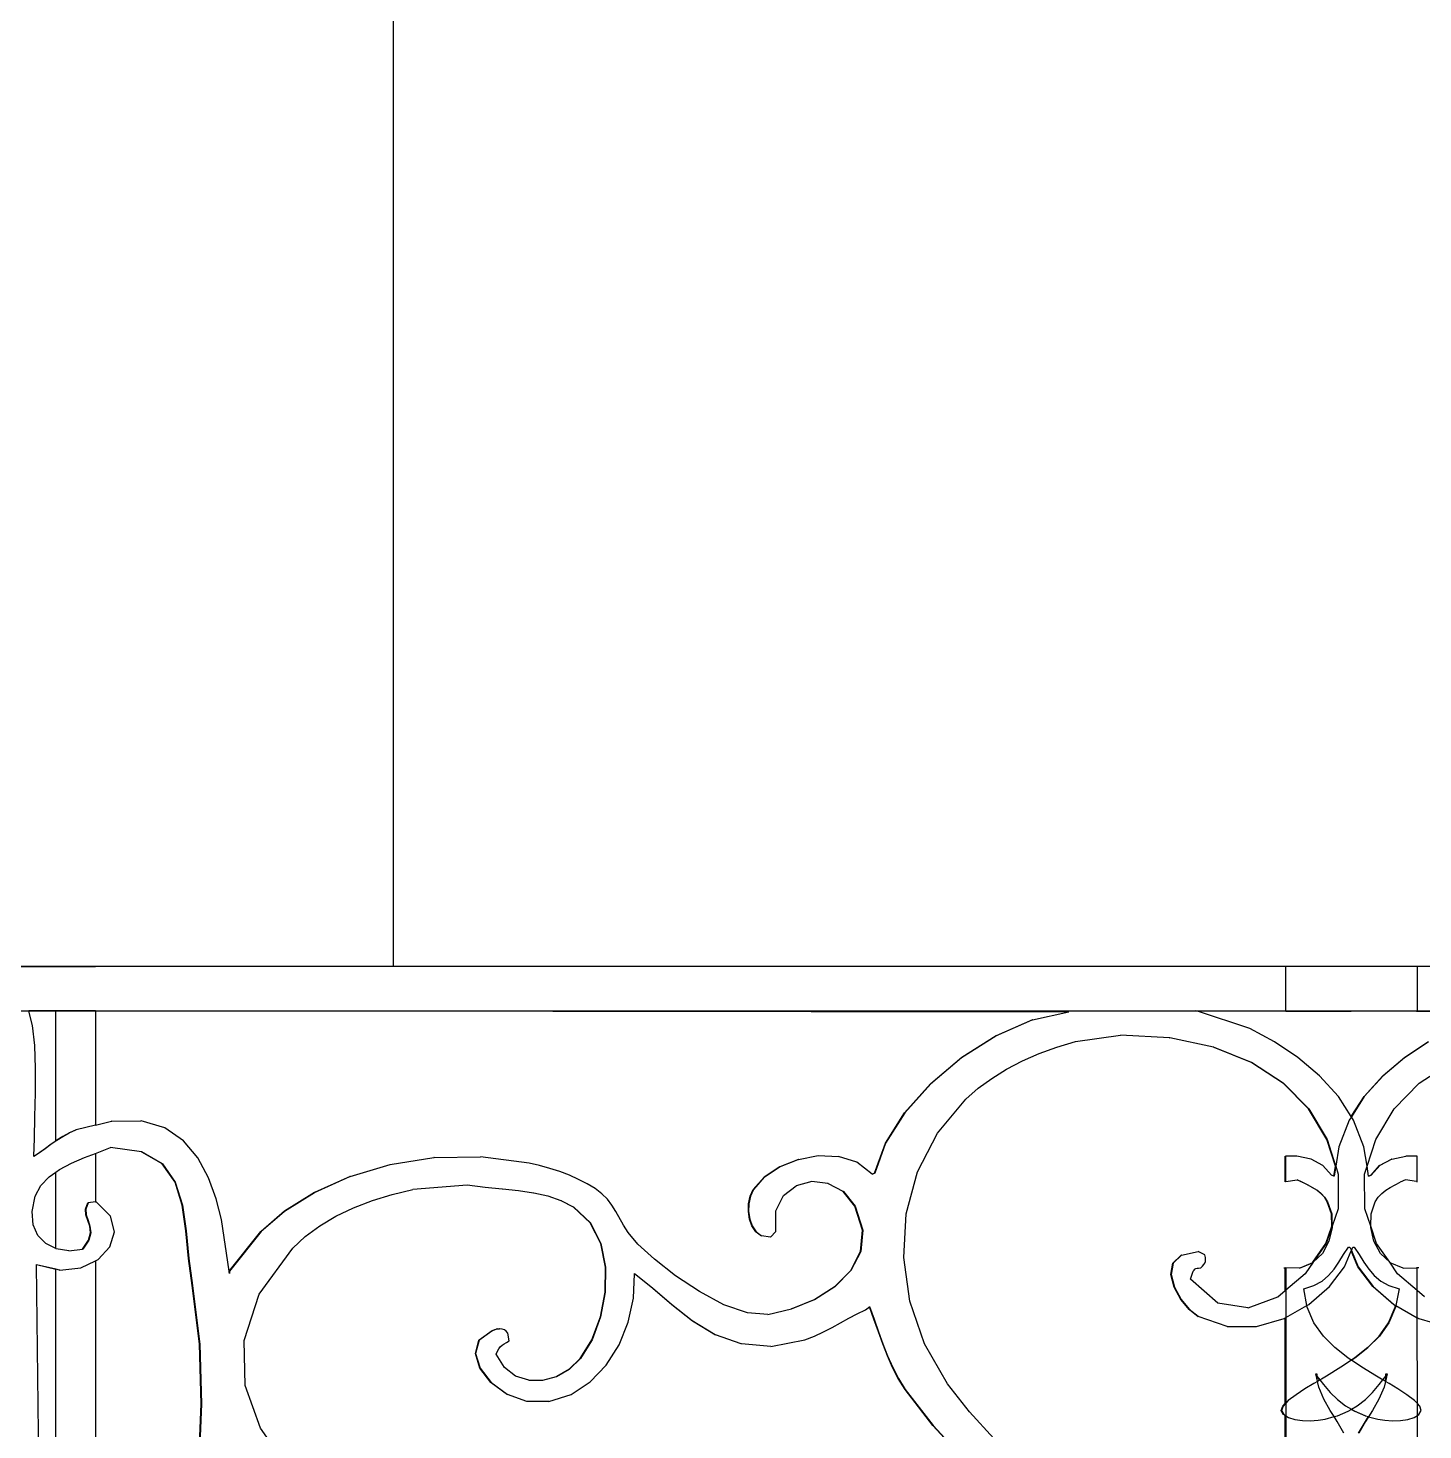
# Model space of a CAD drawing. Header units: inches. Extents: x -2812 to 9774, y -15726 to -746.
# Drawn here: x 3370.87 to 3397.07, y -9209.96 to -9183.62 of the extents above; entities that cross this region are included whole.
import ezdxf

# ---------------------------------------------------------------- set-up
doc = ezdxf.new("R2010")
doc.units = ezdxf.units.IN
doc.header["$LTSCALE"] = 17
doc.header["$MEASUREMENT"] = 0
doc.layers.add('OUTLINE', color=1, linetype='Continuous', lineweight=25)

# ---------------------------------------------------------------- blocks, each defined once
blk = doc.blocks.new('fddd')
for p, q in [((-535.519, -3264.215), (-525.106, -3264.215)), ((-525.106, -3264.215), (-524.359, -3264.215)), ((-501.996, -3264.215), (-524.359, -3264.215)), ((-501.996, -3265.049), (-501.996, -3264.215)), ((-499.529, -3264.215), (-501.996, -3264.215)), ((-499.529, -3264.215), (-499.529, -3265.049)), ((-495.762, -3264.215), (-499.529, -3264.215)), ((-525.61, -3265.055), (-525.889, -3265.055)), ((-525.61, -3265.055), (-525.613, -3265.045)), ((-525.106, -3265.045), (-525.613, -3265.045)), ((-525.54, -3265.323), (-525.61, -3265.055)), ((-525.106, -3265.055), (-525.61, -3265.055)), ((-524.359, -3265.046), (-525.106, -3265.045)), ((-525.106, -3265.055), (-525.106, -3265.045)), ((-524.359, -3265.055), (-525.106, -3265.055)), ((-525.106, -3267.491), (-525.106, -3265.055)), ((-524.359, -3265.046), (-524.359, -3265.055)), ((-524.359, -3265.046), (-515.766, -3265.055)), ((-524.359, -3265.055), (-524.359, -3267.194)), ((-515.766, -3265.055), (-524.359, -3265.055)), ((-515.766, -3265.055), (-515.761, -3265.055)), ((-503.66, -3265.055), (-515.761, -3265.055)), ((-515.761, -3265.055), (-506.078, -3265.065)), ((-506.758, -3265.217), (-506.078, -3265.065)), ((-506.078, -3265.065), (-506.073, -3265.065)), ((-503.66, -3265.055), (-503.692, -3265.045)), ((-503.692, -3265.045), (-502.011, -3265.049)), ((-502.676, -3265.376), (-503.66, -3265.055)), ((-502.011, -3265.055), (-503.66, -3265.055)), ((-502.011, -3265.049), (-502.011, -3265.055)), ((-501.996, -3265.049), (-502.011, -3265.049)), ((-501.996, -3265.055), (-502.011, -3265.055)), ((-501.996, -3265.055), (-501.996, -3265.049)), ((-501.996, -3265.049), (-500.77, -3265.052)), ((-501.996, -3265.055), (-500.77, -3265.052)), ((-499.543, -3265.055), (-501.996, -3265.055)), ((-500.77, -3265.052), (-499.529, -3265.049)), ((-499.543, -3265.055), (-500.77, -3265.052)), ((-499.543, -3265.055), (-499.529, -3265.055)), ((-499.529, -3265.049), (-497.848, -3265.045)), ((-499.529, -3265.049), (-499.529, -3265.055)), ((-499.529, -3265.055), (-497.88, -3265.055)), ((-525.499, -3265.696), (-525.54, -3265.323)), ((-507.445, -3265.513), (-506.763, -3265.217)), ((-506.758, -3265.217), (-507.44, -3265.513)), ((-506.758, -3265.217), (-506.763, -3265.217)), ((-502.215, -3265.627), (-502.676, -3265.376)), ((-508.093, -3265.924), (-507.445, -3265.513)), ((-507.44, -3265.513), (-508.088, -3265.924)), ((-507.44, -3265.513), (-507.445, -3265.513)), ((-506.298, -3265.727), (-505.949, -3265.625)), ((-505.949, -3265.625), (-505.106, -3265.501)), ((-504.182, -3265.555), (-505.106, -3265.501)), ((-504.182, -3265.555), (-504.177, -3265.555)), ((-503.358, -3265.729), (-504.177, -3265.555)), ((-501.772, -3265.922), (-502.215, -3265.627)), ((-499.768, -3265.922), (-499.325, -3265.627)), ((-499.321, -3265.627), (-499.764, -3265.922)), ((-525.483, -3266.128), (-525.499, -3265.696)), ((-508.675, -3266.417), (-508.093, -3265.924)), ((-508.088, -3265.924), (-508.67, -3266.417)), ((-508.088, -3265.924), (-508.093, -3265.924)), ((-506.947, -3265.986), (-506.631, -3265.847)), ((-506.631, -3265.847), (-506.298, -3265.727)), ((-502.645, -3266.014), (-503.358, -3265.729)), ((-503.353, -3265.729), (-503.358, -3265.729)), ((-503.353, -3265.729), (-502.64, -3266.014)), ((-501.364, -3266.265), (-501.772, -3265.922)), ((-500.176, -3266.265), (-499.768, -3265.922)), ((-499.764, -3265.922), (-500.171, -3266.265)), ((-499.768, -3265.922), (-499.764, -3265.922)), ((-525.484, -3266.587), (-525.483, -3266.128)), ((-507.521, -3266.315), (-507.244, -3266.143)), ((-507.244, -3266.143), (-506.947, -3265.986)), ((-502.048, -3266.404), (-502.645, -3266.014)), ((-502.64, -3266.014), (-502.645, -3266.014)), ((-502.64, -3266.014), (-502.043, -3266.404)), ((-499.492, -3266.404), (-498.895, -3266.014)), ((-509.162, -3266.964), (-508.675, -3266.417)), ((-508.67, -3266.417), (-509.157, -3266.964)), ((-508.67, -3266.417), (-508.675, -3266.417)), ((-507.776, -3266.502), (-507.521, -3266.315)), ((-501.574, -3266.889), (-502.048, -3266.404)), ((-502.043, -3266.404), (-502.048, -3266.404)), ((-502.043, -3266.404), (-501.569, -3266.889)), ((-501.01, -3266.657), (-501.364, -3266.265)), ((-500.53, -3266.657), (-500.176, -3266.265)), ((-500.171, -3266.265), (-500.525, -3266.657)), ((-500.176, -3266.265), (-500.171, -3266.265)), ((-499.966, -3266.889), (-499.492, -3266.404)), ((-525.495, -3267.038), (-525.484, -3266.587)), ((-508.545, -3267.346), (-508.007, -3266.704)), ((-508.007, -3266.704), (-507.776, -3266.502)), ((-500.77, -3267.033), (-501.01, -3266.657)), ((-500.77, -3267.033), (-500.53, -3266.657)), ((-500.525, -3266.657), (-500.768, -3267.037)), ((-500.53, -3266.657), (-500.525, -3266.657)), ((-509.521, -3267.533), (-509.162, -3266.964)), ((-509.157, -3266.964), (-509.516, -3267.533)), ((-509.157, -3266.964), (-509.162, -3266.964)), ((-501.229, -3267.461), (-501.574, -3266.889)), ((-501.569, -3266.889), (-501.574, -3266.889)), ((-501.569, -3266.889), (-501.224, -3267.461)), ((-500.311, -3267.461), (-499.966, -3266.889)), ((-525.507, -3267.447), (-525.495, -3267.038)), ((-524.359, -3267.194), (-524.72, -3267.284)), ((-524.359, -3267.194), (-524.056, -3267.118)), ((-524.051, -3267.118), (-524.056, -3267.118)), ((-524.051, -3267.118), (-523.505, -3267.11)), ((-523.5, -3267.11), (-523.505, -3267.11)), ((-523.056, -3267.242), (-523.5, -3267.11)), ((-522.706, -3267.486), (-523.056, -3267.242)), ((-500.808, -3267.101), (-501.003, -3267.6)), ((-500.768, -3267.037), (-500.808, -3267.101)), ((-500.768, -3267.037), (-500.77, -3267.033)), ((-500.727, -3267.101), (-500.768, -3267.037)), ((-500.532, -3267.6), (-500.727, -3267.101)), ((-525.514, -3267.779), (-525.507, -3267.447)), ((-525.197, -3267.554), (-525.106, -3267.491)), ((-525.106, -3267.494), (-525.192, -3267.554)), ((-525.106, -3267.491), (-525.087, -3267.478)), ((-525.083, -3267.478), (-525.106, -3267.494)), ((-525.106, -3267.494), (-525.106, -3267.491)), ((-525.087, -3267.478), (-524.973, -3267.405)), ((-525.083, -3267.478), (-525.087, -3267.478)), ((-524.969, -3267.405), (-525.083, -3267.478)), ((-524.973, -3267.405), (-524.853, -3267.34)), ((-524.969, -3267.405), (-524.973, -3267.405)), ((-524.849, -3267.34), (-524.969, -3267.405)), ((-524.853, -3267.34), (-524.725, -3267.284)), ((-524.849, -3267.34), (-524.853, -3267.34)), ((-524.72, -3267.284), (-524.849, -3267.34)), ((-524.72, -3267.284), (-524.725, -3267.284)), ((-522.437, -3267.81), (-522.706, -3267.486)), ((-508.919, -3268.073), (-508.545, -3267.346)), ((-501.066, -3267.967), (-501.229, -3267.461)), ((-501.224, -3267.461), (-501.229, -3267.461)), ((-501.224, -3267.461), (-501.065, -3267.957)), ((-500.474, -3267.967), (-500.311, -3267.461)), ((-525.514, -3267.779), (-525.411, -3267.709)), ((-525.406, -3267.709), (-525.514, -3267.782)), ((-525.411, -3267.709), (-525.304, -3267.632)), ((-525.406, -3267.709), (-525.411, -3267.709)), ((-525.299, -3267.632), (-525.406, -3267.709)), ((-525.304, -3267.632), (-525.197, -3267.554)), ((-525.299, -3267.632), (-525.304, -3267.632)), ((-525.192, -3267.554), (-525.299, -3267.632)), ((-525.192, -3267.554), (-525.197, -3267.554)), ((-524.564, -3267.803), (-524.359, -3267.724)), ((-524.359, -3267.724), (-524.076, -3267.616)), ((-524.359, -3267.724), (-524.359, -3268.634)), ((-523.497, -3267.694), (-524.076, -3267.616)), ((-523.106, -3267.92), (-523.497, -3267.694)), ((-523.497, -3267.694), (-523.493, -3267.694)), ((-523.493, -3267.694), (-523.102, -3267.92)), ((-511.156, -3267.837), (-510.783, -3267.767)), ((-510.783, -3267.767), (-510.401, -3267.78)), ((-509.723, -3268.093), (-509.521, -3267.533)), ((-509.516, -3267.533), (-509.718, -3268.093)), ((-509.516, -3267.533), (-509.521, -3267.533)), ((-502.011, -3267.774), (-501.996, -3267.774)), ((-502.011, -3268.257), (-502.011, -3267.774)), ((-501.794, -3267.777), (-501.996, -3267.774)), ((-501.996, -3268.255), (-501.996, -3267.774)), ((-501.003, -3267.6), (-501.061, -3267.967)), ((-500.474, -3267.967), (-500.532, -3267.6)), ((-499.543, -3267.774), (-499.742, -3267.777)), ((-499.529, -3267.774), (-499.543, -3267.774)), ((-499.529, -3268.257), (-499.529, -3267.774)), ((-525.514, -3267.782), (-525.514, -3267.779)), ((-525.106, -3268.077), (-525.032, -3268.025)), ((-525.032, -3268.025), (-524.807, -3267.907)), ((-524.807, -3267.907), (-524.564, -3267.803)), ((-523.102, -3267.92), (-523.106, -3267.92)), ((-522.865, -3268.264), (-523.106, -3267.92)), ((-523.102, -3267.92), (-522.86, -3268.264)), ((-522.237, -3268.184), (-522.437, -3267.81)), ((-519.575, -3268.157), (-518.826, -3267.933)), ((-518.822, -3267.933), (-518.826, -3267.933)), ((-518.822, -3267.933), (-518.004, -3267.803)), ((-517.999, -3267.803), (-518.004, -3267.803)), ((-517.999, -3267.803), (-517.129, -3267.788)), ((-517.124, -3267.788), (-517.129, -3267.788)), ((-516.215, -3267.907), (-517.124, -3267.788)), ((-516.017, -3267.952), (-516.215, -3267.907)), ((-515.824, -3268.006), (-516.017, -3267.952)), ((-515.636, -3268.067), (-515.824, -3268.006)), ((-511.801, -3268.17), (-511.51, -3267.976)), ((-511.505, -3267.976), (-511.796, -3268.17)), ((-511.51, -3267.976), (-511.16, -3267.837)), ((-511.505, -3267.976), (-511.51, -3267.976)), ((-511.156, -3267.837), (-511.505, -3267.976)), ((-511.156, -3267.837), (-511.16, -3267.837)), ((-510.055, -3267.891), (-510.401, -3267.78)), ((-509.769, -3268.113), (-510.055, -3267.891)), ((-501.526, -3267.832), (-501.794, -3267.777)), ((-501.301, -3267.949), (-501.526, -3267.832)), ((-501.141, -3268.135), (-501.301, -3267.949)), ((-501.096, -3268.154), (-501.066, -3267.967)), ((-501.061, -3267.967), (-501.091, -3268.155)), ((-501.066, -3267.967), (-501.065, -3267.957)), ((-501.065, -3267.957), (-501.061, -3267.967)), ((-501.061, -3267.967), (-501.014, -3268.114)), ((-500.521, -3268.114), (-500.474, -3267.967)), ((-500.444, -3268.154), (-500.474, -3267.967)), ((-500.399, -3268.135), (-500.239, -3267.949)), ((-500.234, -3267.949), (-500.394, -3268.135)), ((-500.239, -3267.949), (-500.014, -3267.832)), ((-500.234, -3267.949), (-500.239, -3267.949)), ((-500.009, -3267.832), (-500.234, -3267.949)), ((-500.009, -3267.832), (-500.014, -3267.832)), ((-500.009, -3267.832), (-499.746, -3267.777)), ((-499.742, -3267.777), (-499.746, -3267.777)), ((-525.385, -3268.33), (-525.229, -3268.164)), ((-525.229, -3268.164), (-525.106, -3268.077)), ((-525.106, -3269.511), (-525.106, -3268.077)), ((-522.86, -3268.264), (-522.865, -3268.264)), ((-522.73, -3268.694), (-522.865, -3268.264)), ((-522.86, -3268.264), (-522.725, -3268.694)), ((-522.093, -3268.579), (-522.237, -3268.184)), ((-520.247, -3268.456), (-519.58, -3268.157)), ((-519.575, -3268.157), (-520.243, -3268.456)), ((-519.575, -3268.157), (-519.58, -3268.157)), ((-515.456, -3268.136), (-515.636, -3268.067)), ((-515.284, -3268.212), (-515.456, -3268.136)), ((-515.124, -3268.294), (-515.284, -3268.212)), ((-514.975, -3268.384), (-515.124, -3268.294)), ((-512.004, -3268.404), (-511.801, -3268.17)), ((-511.796, -3268.17), (-511.999, -3268.404)), ((-511.796, -3268.17), (-511.801, -3268.17)), ((-510.905, -3268.254), (-511.199, -3268.332)), ((-510.601, -3268.289), (-510.905, -3268.254)), ((-510.315, -3268.441), (-510.601, -3268.289)), ((-510.596, -3268.289), (-510.601, -3268.289)), ((-510.596, -3268.289), (-510.31, -3268.441)), ((-509.769, -3268.113), (-509.723, -3268.093)), ((-509.768, -3268.114), (-509.769, -3268.113)), ((-509.718, -3268.093), (-509.768, -3268.114)), ((-509.718, -3268.093), (-509.723, -3268.093)), ((-509.129, -3268.859), (-508.919, -3268.073)), ((-501.996, -3268.255), (-502.011, -3268.257)), ((-501.996, -3268.255), (-501.789, -3268.218)), ((-501.69, -3268.265), (-501.789, -3268.218)), ((-501.789, -3268.218), (-501.786, -3268.218)), ((-501.786, -3268.218), (-501.685, -3268.265)), ((-501.593, -3268.312), (-501.69, -3268.265)), ((-501.69, -3268.265), (-501.685, -3268.265)), ((-501.685, -3268.265), (-501.588, -3268.312)), ((-501.096, -3268.154), (-501.141, -3268.135)), ((-501.091, -3268.155), (-501.096, -3268.154)), ((-501.014, -3268.114), (-501.017, -3268.765)), ((-500.518, -3268.765), (-500.521, -3268.114)), ((-500.444, -3268.154), (-500.399, -3268.135)), ((-500.394, -3268.135), (-500.444, -3268.155)), ((-500.444, -3268.155), (-500.444, -3268.154)), ((-500.394, -3268.135), (-500.399, -3268.135)), ((-499.947, -3268.312), (-499.85, -3268.265)), ((-499.749, -3268.218), (-499.85, -3268.265)), ((-499.543, -3268.255), (-499.749, -3268.218)), ((-499.543, -3268.255), (-499.529, -3268.257)), ((-525.55, -3268.817), (-525.489, -3268.529)), ((-525.489, -3268.529), (-525.385, -3268.33)), ((-520.811, -3268.807), (-520.247, -3268.456)), ((-520.243, -3268.456), (-520.806, -3268.807)), ((-520.243, -3268.456), (-520.247, -3268.456)), ((-519.158, -3268.608), (-518.785, -3268.494)), ((-518.785, -3268.494), (-518.397, -3268.404)), ((-517.38, -3268.321), (-518.397, -3268.404)), ((-517.041, -3268.364), (-517.38, -3268.321)), ((-517.041, -3268.364), (-517.037, -3268.364)), ((-516.718, -3268.398), (-517.037, -3268.364)), ((-516.714, -3268.398), (-516.718, -3268.398)), ((-516.415, -3268.43), (-516.714, -3268.398)), ((-516.41, -3268.43), (-516.415, -3268.43)), ((-516.13, -3268.471), (-516.41, -3268.43)), ((-516.125, -3268.471), (-516.13, -3268.471)), ((-515.862, -3268.53), (-516.125, -3268.471)), ((-515.857, -3268.53), (-515.862, -3268.53)), ((-515.611, -3268.615), (-515.857, -3268.53)), ((-514.846, -3268.481), (-514.975, -3268.384)), ((-514.743, -3268.586), (-514.846, -3268.481)), ((-512.091, -3268.669), (-512.06, -3268.529)), ((-512.055, -3268.529), (-512.086, -3268.669)), ((-512.06, -3268.529), (-512.004, -3268.404)), ((-512.055, -3268.529), (-512.06, -3268.529)), ((-511.999, -3268.404), (-512.055, -3268.529)), ((-511.999, -3268.404), (-512.004, -3268.404)), ((-511.576, -3268.806), (-511.436, -3268.518)), ((-511.436, -3268.518), (-511.199, -3268.332)), ((-510.095, -3268.715), (-510.315, -3268.441)), ((-510.31, -3268.441), (-510.315, -3268.441)), ((-510.31, -3268.441), (-510.09, -3268.715)), ((-501.593, -3268.312), (-501.588, -3268.312)), ((-501.502, -3268.362), (-501.593, -3268.312)), ((-501.588, -3268.312), (-501.497, -3268.362)), ((-501.418, -3268.416), (-501.502, -3268.362)), ((-501.502, -3268.362), (-501.497, -3268.362)), ((-501.497, -3268.362), (-501.413, -3268.416)), ((-501.418, -3268.416), (-501.413, -3268.416)), ((-501.342, -3268.477), (-501.418, -3268.416)), ((-501.413, -3268.416), (-501.337, -3268.477)), ((-501.342, -3268.477), (-501.337, -3268.477)), ((-501.275, -3268.549), (-501.342, -3268.477)), ((-501.337, -3268.477), (-501.271, -3268.549)), ((-501.275, -3268.549), (-501.271, -3268.549)), ((-501.22, -3268.632), (-501.275, -3268.549)), ((-501.271, -3268.549), (-501.215, -3268.632)), ((-500.32, -3268.632), (-500.264, -3268.549)), ((-500.264, -3268.549), (-500.198, -3268.477)), ((-500.198, -3268.477), (-500.122, -3268.416)), ((-500.122, -3268.416), (-500.038, -3268.362)), ((-500.038, -3268.362), (-499.947, -3268.312)), ((-525.531, -3269.065), (-525.55, -3268.817)), ((-524.548, -3268.77), (-524.502, -3268.653)), ((-524.543, -3268.77), (-524.548, -3268.77)), ((-524.54, -3268.878), (-524.548, -3268.77)), ((-524.497, -3268.653), (-524.543, -3268.77)), ((-524.543, -3268.77), (-524.535, -3268.878)), ((-524.497, -3268.653), (-524.502, -3268.653)), ((-524.359, -3268.634), (-524.497, -3268.653)), ((-524.359, -3268.634), (-524.353, -3268.632)), ((-524.348, -3268.632), (-524.353, -3268.632)), ((-524.077, -3268.905), (-524.348, -3268.632)), ((-522.66, -3269.182), (-522.73, -3268.694)), ((-522.725, -3268.694), (-522.73, -3268.694)), ((-522.725, -3268.694), (-522.655, -3269.182)), ((-521.993, -3268.964), (-522.093, -3268.579)), ((-521.253, -3269.192), (-520.811, -3268.807)), ((-520.806, -3268.807), (-521.249, -3269.192)), ((-520.806, -3268.807), (-520.811, -3268.807)), ((-519.843, -3268.904), (-519.512, -3268.745)), ((-519.512, -3268.745), (-519.158, -3268.608)), ((-515.377, -3268.736), (-515.611, -3268.615)), ((-515.607, -3268.615), (-515.611, -3268.615)), ((-515.607, -3268.615), (-515.372, -3268.736)), ((-515.064, -3269.029), (-515.377, -3268.736)), ((-515.372, -3268.736), (-515.377, -3268.736)), ((-515.372, -3268.736), (-515.059, -3269.029)), ((-514.658, -3268.698), (-514.743, -3268.586)), ((-514.584, -3268.816), (-514.658, -3268.698)), ((-514.44, -3269.074), (-514.584, -3268.816)), ((-512.095, -3268.815), (-512.091, -3268.669)), ((-512.074, -3268.957), (-512.095, -3268.815)), ((-512.091, -3268.815), (-512.095, -3268.815)), ((-512.086, -3268.669), (-512.091, -3268.669)), ((-512.086, -3268.669), (-512.091, -3268.815)), ((-512.091, -3268.815), (-512.07, -3268.957)), ((-511.578, -3269.192), (-511.576, -3268.806)), ((-509.952, -3269.164), (-510.095, -3268.715)), ((-510.09, -3268.715), (-510.095, -3268.715)), ((-510.09, -3268.715), (-509.947, -3269.164)), ((-501.143, -3268.862), (-501.22, -3268.632)), ((-501.22, -3268.632), (-501.215, -3268.632)), ((-501.215, -3268.632), (-501.138, -3268.862)), ((-501.017, -3268.765), (-501.131, -3269.094)), ((-500.404, -3269.094), (-500.518, -3268.765)), ((-500.397, -3268.862), (-500.32, -3268.632)), ((-525.442, -3269.267), (-525.531, -3269.065)), ((-524.535, -3268.878), (-524.54, -3268.878)), ((-524.504, -3268.983), (-524.54, -3268.878)), ((-524.535, -3268.878), (-524.499, -3268.983)), ((-524.499, -3268.983), (-524.504, -3268.983)), ((-524.466, -3269.094), (-524.504, -3268.983)), ((-524.499, -3268.983), (-524.462, -3269.094)), ((-524.001, -3269.199), (-524.077, -3268.905)), ((-521.849, -3269.939), (-521.993, -3268.964)), ((-520.418, -3269.285), (-520.146, -3269.085)), ((-520.146, -3269.085), (-519.843, -3268.904)), ((-514.869, -3269.414), (-515.064, -3269.029)), ((-515.059, -3269.029), (-515.064, -3269.029)), ((-515.059, -3269.029), (-514.864, -3269.414)), ((-514.355, -3269.213), (-514.44, -3269.074)), ((-512.027, -3269.088), (-512.074, -3268.957)), ((-512.07, -3268.957), (-512.074, -3268.957)), ((-512.07, -3268.957), (-512.023, -3269.088)), ((-511.954, -3269.197), (-512.027, -3269.088)), ((-512.023, -3269.088), (-512.027, -3269.088)), ((-512.023, -3269.088), (-511.95, -3269.197)), ((-509.177, -3269.678), (-509.129, -3268.859)), ((-501.143, -3268.862), (-501.138, -3268.862)), ((-501.136, -3269.094), (-501.143, -3268.862)), ((-501.138, -3268.862), (-501.132, -3269.081)), ((-501.136, -3269.094), (-501.132, -3269.081)), ((-501.132, -3269.081), (-501.131, -3269.094)), ((-500.404, -3269.094), (-500.397, -3268.862)), ((-525.294, -3269.419), (-525.442, -3269.267)), ((-524.489, -3269.357), (-524.453, -3269.216)), ((-524.448, -3269.216), (-524.484, -3269.357)), ((-524.462, -3269.094), (-524.466, -3269.094)), ((-524.453, -3269.216), (-524.466, -3269.094)), ((-524.462, -3269.094), (-524.448, -3269.216)), ((-524.448, -3269.216), (-524.453, -3269.216)), ((-524.089, -3269.482), (-524.001, -3269.199)), ((-522.655, -3269.182), (-522.66, -3269.182)), ((-522.612, -3269.697), (-522.66, -3269.182)), ((-522.655, -3269.182), (-522.607, -3269.697)), ((-521.849, -3269.939), (-521.253, -3269.192)), ((-521.249, -3269.192), (-521.844, -3269.939)), ((-521.249, -3269.192), (-521.253, -3269.192)), ((-520.654, -3269.503), (-520.418, -3269.285)), ((-514.169, -3269.431), (-514.355, -3269.213)), ((-511.855, -3269.275), (-511.954, -3269.197)), ((-511.95, -3269.197), (-511.954, -3269.197)), ((-511.95, -3269.197), (-511.851, -3269.275)), ((-511.851, -3269.275), (-511.855, -3269.275)), ((-511.682, -3269.296), (-511.851, -3269.275)), ((-511.677, -3269.296), (-511.682, -3269.296)), ((-511.677, -3269.296), (-511.578, -3269.192)), ((-509.989, -3269.569), (-509.952, -3269.164)), ((-509.947, -3269.164), (-509.984, -3269.569)), ((-509.947, -3269.164), (-509.952, -3269.164)), ((-501.247, -3269.414), (-501.136, -3269.094)), ((-501.136, -3269.107), (-501.243, -3269.414)), ((-501.131, -3269.117), (-501.19, -3269.372)), ((-501.136, -3269.107), (-501.136, -3269.094)), ((-501.131, -3269.094), (-501.136, -3269.107)), ((-501.131, -3269.094), (-501.131, -3269.117)), ((-500.404, -3269.117), (-500.404, -3269.094)), ((-500.293, -3269.414), (-500.404, -3269.094)), ((-500.345, -3269.372), (-500.404, -3269.117)), ((-525.106, -3269.511), (-525.294, -3269.419)), ((-525.097, -3269.516), (-525.106, -3269.511)), ((-524.861, -3269.553), (-525.097, -3269.516)), ((-524.861, -3269.553), (-524.601, -3269.524)), ((-524.601, -3269.524), (-524.489, -3269.357)), ((-524.596, -3269.524), (-524.601, -3269.524)), ((-524.484, -3269.357), (-524.596, -3269.524)), ((-524.484, -3269.357), (-524.489, -3269.357)), ((-524.31, -3269.718), (-524.089, -3269.482)), ((-521.284, -3270.369), (-520.654, -3269.503)), ((-514.781, -3269.859), (-514.869, -3269.414)), ((-514.864, -3269.414), (-514.869, -3269.414)), ((-514.864, -3269.414), (-514.776, -3269.859)), ((-513.859, -3269.714), (-514.169, -3269.431)), ((-510.173, -3269.925), (-509.989, -3269.569)), ((-509.984, -3269.569), (-510.168, -3269.925)), ((-509.984, -3269.569), (-509.989, -3269.569)), ((-503.958, -3269.634), (-503.647, -3269.566)), ((-503.647, -3269.566), (-503.646, -3269.566)), ((-503.643, -3269.566), (-503.646, -3269.566)), ((-503.519, -3269.628), (-503.643, -3269.566)), ((-501.492, -3269.77), (-501.247, -3269.414)), ((-501.313, -3269.602), (-501.487, -3269.77)), ((-501.243, -3269.414), (-501.477, -3269.756)), ((-501.19, -3269.372), (-501.313, -3269.602)), ((-501.243, -3269.414), (-501.247, -3269.414)), ((-500.914, -3269.626), (-500.819, -3269.483)), ((-500.895, -3269.853), (-500.77, -3269.552)), ((-500.819, -3269.483), (-500.794, -3269.483)), ((-500.794, -3269.483), (-500.768, -3269.546)), ((-500.77, -3269.552), (-500.768, -3269.546)), ((-500.645, -3269.853), (-500.77, -3269.552)), ((-500.768, -3269.546), (-500.741, -3269.483)), ((-500.768, -3269.546), (-500.641, -3269.853)), ((-500.741, -3269.483), (-500.717, -3269.483)), ((-500.717, -3269.483), (-500.622, -3269.626)), ((-500.222, -3269.602), (-500.345, -3269.372)), ((-500.048, -3269.77), (-500.293, -3269.414)), ((-500.048, -3269.77), (-500.222, -3269.602)), ((-525.464, -3269.816), (-525.464, -3269.814)), ((-525.464, -3269.814), (-525.106, -3269.9)), ((-525.106, -3269.9), (-525.464, -3269.816)), ((-525.366, -3278.065), (-525.464, -3269.816)), ((-525.028, -3269.919), (-524.633, -3269.876)), ((-524.633, -3269.876), (-524.359, -3269.742)), ((-524.359, -3269.742), (-524.31, -3269.718)), ((-524.359, -3269.742), (-524.359, -3276.765)), ((-522.543, -3270.209), (-522.612, -3269.697)), ((-522.607, -3269.697), (-522.612, -3269.697)), ((-522.607, -3269.697), (-522.538, -3270.209)), ((-514.787, -3270.332), (-514.781, -3269.859)), ((-514.776, -3269.859), (-514.782, -3270.332)), ((-514.776, -3269.859), (-514.781, -3269.859)), ((-513.463, -3270.024), (-513.859, -3269.714)), ((-509.063, -3270.501), (-509.177, -3269.678)), ((-504.157, -3269.999), (-504.123, -3269.789)), ((-504.118, -3269.789), (-504.153, -3269.999)), ((-504.123, -3269.789), (-503.963, -3269.634)), ((-504.118, -3269.789), (-504.123, -3269.789)), ((-503.958, -3269.634), (-504.118, -3269.789)), ((-503.958, -3269.634), (-503.963, -3269.634)), ((-503.687, -3269.885), (-503.667, -3269.882)), ((-503.667, -3269.882), (-503.637, -3269.88)), ((-503.637, -3269.88), (-503.593, -3269.877)), ((-503.593, -3269.877), (-503.563, -3269.843)), ((-503.563, -3269.843), (-503.54, -3269.813)), ((-503.54, -3269.813), (-503.522, -3269.785)), ((-503.522, -3269.785), (-503.511, -3269.755)), ((-503.509, -3269.68), (-503.519, -3269.628)), ((-503.511, -3269.755), (-503.506, -3269.721)), ((-503.506, -3269.721), (-503.509, -3269.68)), ((-502.038, -3269.877), (-502.034, -3269.877)), ((-502.034, -3269.877), (-502.011, -3269.877)), ((-502.011, -3269.877), (-501.996, -3269.877)), ((-502.011, -3270.301), (-502.011, -3269.877)), ((-501.996, -3269.877), (-501.997, -3270.288)), ((-501.742, -3269.88), (-501.996, -3269.877)), ((-501.742, -3269.88), (-501.501, -3269.78)), ((-501.738, -3269.88), (-501.742, -3269.88)), ((-501.499, -3269.78), (-501.738, -3269.88)), ((-501.487, -3269.77), (-501.636, -3269.989)), ((-501.501, -3269.78), (-501.492, -3269.77)), ((-501.501, -3269.78), (-501.499, -3269.78)), ((-501.499, -3269.78), (-501.496, -3269.78)), ((-501.487, -3269.77), (-501.496, -3269.78)), ((-501.496, -3269.78), (-501.492, -3269.77)), ((-501.492, -3269.77), (-501.477, -3269.756)), ((-501.477, -3269.756), (-501.487, -3269.77)), ((-501.178, -3270.226), (-500.895, -3269.853)), ((-501.093, -3269.897), (-501.002, -3269.765)), ((-501.002, -3269.765), (-500.914, -3269.626)), ((-500.645, -3269.853), (-500.641, -3269.853)), ((-500.362, -3270.226), (-500.645, -3269.853)), ((-500.641, -3269.853), (-500.357, -3270.226)), ((-500.622, -3269.626), (-500.533, -3269.765)), ((-500.533, -3269.765), (-500.442, -3269.897)), ((-500.039, -3269.78), (-500.048, -3269.77)), ((-499.899, -3269.989), (-500.048, -3269.77)), ((-499.798, -3269.88), (-500.039, -3269.78)), ((-499.798, -3269.88), (-499.543, -3269.877)), ((-499.529, -3269.877), (-499.543, -3269.877)), ((-499.506, -3269.877), (-499.529, -3269.877)), ((-499.529, -3270.301), (-499.529, -3269.877)), ((-499.502, -3269.877), (-499.506, -3269.877)), ((-525.033, -3269.919), (-525.106, -3269.9)), ((-525.106, -3277.813), (-525.106, -3269.9)), ((-525.03, -3269.919), (-525.033, -3269.919)), ((-525.028, -3269.919), (-525.03, -3269.919)), ((-521.849, -3269.948), (-521.849, -3269.939)), ((-521.844, -3269.939), (-521.849, -3269.939)), ((-521.844, -3269.98), (-521.849, -3269.948)), ((-521.844, -3269.939), (-521.844, -3269.98)), ((-514.254, -3270.442), (-514.231, -3269.984)), ((-514.231, -3269.98), (-513.891, -3270.254)), ((-514.231, -3269.984), (-514.231, -3269.98)), ((-513.896, -3270.254), (-514.231, -3269.984)), ((-513.015, -3270.321), (-513.463, -3270.024)), ((-510.471, -3270.226), (-510.173, -3269.925)), ((-510.168, -3269.925), (-510.466, -3270.226)), ((-510.168, -3269.925), (-510.173, -3269.925)), ((-504.153, -3269.999), (-504.157, -3269.999)), ((-504.097, -3270.235), (-504.157, -3269.999)), ((-504.153, -3269.999), (-504.092, -3270.235)), ((-503.791, -3270.084), (-503.742, -3269.939)), ((-503.276, -3270.537), (-503.791, -3270.084)), ((-503.742, -3269.939), (-503.723, -3269.915)), ((-503.723, -3269.915), (-503.711, -3269.9)), ((-503.711, -3269.9), (-503.7, -3269.89)), ((-503.7, -3269.89), (-503.687, -3269.885)), ((-501.636, -3269.989), (-501.997, -3270.293)), ((-501.471, -3270.208), (-501.319, -3270.123)), ((-501.319, -3270.123), (-501.196, -3270.018)), ((-501.196, -3270.018), (-501.093, -3269.897)), ((-500.442, -3269.897), (-500.339, -3270.018)), ((-500.339, -3270.018), (-500.216, -3270.123)), ((-500.216, -3270.123), (-500.064, -3270.208)), ((-499.529, -3270.301), (-499.899, -3269.989)), ((-522.405, -3271.307), (-522.543, -3270.209)), ((-522.538, -3270.209), (-522.543, -3270.209)), ((-522.538, -3270.209), (-522.4, -3271.307)), ((-521.568, -3271.238), (-521.284, -3270.369)), ((-514.875, -3270.797), (-514.787, -3270.332)), ((-514.782, -3270.332), (-514.87, -3270.797)), ((-514.782, -3270.332), (-514.787, -3270.332)), ((-513.538, -3270.564), (-513.896, -3270.254)), ((-513.891, -3270.254), (-513.896, -3270.254)), ((-513.891, -3270.254), (-513.533, -3270.564)), ((-512.553, -3270.567), (-513.015, -3270.321)), ((-510.852, -3270.467), (-510.471, -3270.226)), ((-510.466, -3270.226), (-510.847, -3270.467)), ((-510.466, -3270.226), (-510.471, -3270.226)), ((-503.972, -3270.466), (-504.097, -3270.235)), ((-504.092, -3270.235), (-504.097, -3270.235)), ((-504.092, -3270.235), (-503.967, -3270.466)), ((-502.148, -3270.416), (-502.011, -3270.301)), ((-502.011, -3270.305), (-502.143, -3270.416)), ((-502.011, -3270.301), (-501.997, -3270.288)), ((-501.997, -3270.293), (-502.011, -3270.305)), ((-502.011, -3270.305), (-502.011, -3270.301)), ((-501.997, -3270.288), (-501.997, -3270.293)), ((-501.997, -3270.293), (-501.997, -3270.805)), ((-501.662, -3270.271), (-501.471, -3270.208)), ((-501.602, -3270.583), (-501.662, -3270.271)), ((-501.566, -3270.563), (-501.178, -3270.226)), ((-499.974, -3270.563), (-500.362, -3270.226)), ((-500.362, -3270.226), (-500.357, -3270.226)), ((-500.357, -3270.226), (-499.969, -3270.563)), ((-500.064, -3270.208), (-499.873, -3270.271)), ((-499.873, -3270.271), (-499.933, -3270.583)), ((-499.392, -3270.416), (-499.529, -3270.301)), ((-499.529, -3270.811), (-499.529, -3270.301)), ((-514.353, -3270.895), (-514.254, -3270.442)), ((-513.15, -3270.87), (-513.538, -3270.564)), ((-513.533, -3270.564), (-513.538, -3270.564)), ((-513.533, -3270.564), (-513.145, -3270.87)), ((-512.111, -3270.722), (-512.553, -3270.567)), ((-511.727, -3270.748), (-511.283, -3270.643)), ((-511.283, -3270.643), (-510.852, -3270.467)), ((-511.278, -3270.643), (-511.283, -3270.643)), ((-510.847, -3270.467), (-511.278, -3270.643)), ((-510.847, -3270.467), (-510.852, -3270.467)), ((-510.052, -3270.737), (-509.892, -3270.665)), ((-509.892, -3270.665), (-509.821, -3270.606)), ((-509.821, -3270.606), (-509.817, -3270.603)), ((-509.735, -3270.84), (-509.821, -3270.606)), ((-509.817, -3270.603), (-509.73, -3270.84)), ((-508.788, -3271.302), (-509.063, -3270.501)), ((-503.812, -3270.66), (-503.972, -3270.466)), ((-503.967, -3270.466), (-503.972, -3270.466)), ((-503.967, -3270.466), (-503.807, -3270.66)), ((-503.647, -3270.789), (-503.812, -3270.66)), ((-503.807, -3270.66), (-503.812, -3270.66)), ((-503.807, -3270.66), (-503.643, -3270.789)), ((-502.712, -3270.623), (-503.276, -3270.537)), ((-502.712, -3270.623), (-502.708, -3270.623)), ((-502.708, -3270.623), (-502.148, -3270.416)), ((-502.143, -3270.416), (-502.148, -3270.416)), ((-501.997, -3270.805), (-501.602, -3270.583)), ((-501.602, -3270.583), (-501.566, -3270.563)), ((-501.596, -3270.616), (-501.602, -3270.583)), ((-501.47, -3270.909), (-501.596, -3270.616)), ((-500.07, -3270.909), (-499.944, -3270.616)), ((-499.939, -3270.616), (-500.065, -3270.909)), ((-499.974, -3270.563), (-499.969, -3270.563)), ((-499.937, -3270.583), (-499.974, -3270.563)), ((-499.969, -3270.563), (-499.937, -3270.581)), ((-499.944, -3270.616), (-499.937, -3270.583)), ((-499.939, -3270.616), (-499.944, -3270.616)), ((-499.933, -3270.586), (-499.939, -3270.616)), ((-499.937, -3270.583), (-499.937, -3270.581)), ((-499.937, -3270.581), (-499.933, -3270.583)), ((-499.933, -3270.586), (-499.937, -3270.583)), ((-499.933, -3270.583), (-499.933, -3270.586)), ((-499.933, -3270.583), (-499.529, -3270.811)), ((-515.034, -3271.224), (-514.875, -3270.797)), ((-514.87, -3270.797), (-515.03, -3271.224)), ((-514.87, -3270.797), (-514.875, -3270.797)), ((-514.524, -3271.321), (-514.353, -3270.895)), ((-512.718, -3271.13), (-513.15, -3270.87)), ((-513.145, -3270.87), (-513.15, -3270.87)), ((-513.145, -3270.87), (-512.713, -3271.13)), ((-511.727, -3270.748), (-512.111, -3270.722)), ((-510.519, -3270.993), (-510.208, -3270.819)), ((-510.208, -3270.819), (-510.052, -3270.737)), ((-509.653, -3271.074), (-509.735, -3270.84)), ((-509.73, -3270.84), (-509.735, -3270.84)), ((-509.73, -3270.84), (-509.648, -3271.074)), ((-503.643, -3270.789), (-503.647, -3270.789)), ((-503.101, -3270.976), (-503.643, -3270.789)), ((-502.551, -3270.976), (-502.032, -3270.825)), ((-502.032, -3270.825), (-502.011, -3270.813)), ((-502.012, -3272.424), (-502.011, -3270.813)), ((-502.011, -3270.813), (-501.997, -3270.805)), ((-501.997, -3270.805), (-501.997, -3272.409)), ((-501.294, -3271.158), (-501.47, -3270.909)), ((-500.246, -3271.158), (-500.07, -3270.909)), ((-500.065, -3270.909), (-500.241, -3271.158)), ((-500.065, -3270.909), (-500.07, -3270.909)), ((-499.529, -3270.813), (-499.529, -3270.811)), ((-499.529, -3270.811), (-499.503, -3270.825)), ((-499.508, -3270.825), (-499.529, -3270.813)), ((-499.528, -3272.424), (-499.529, -3270.813)), ((-499.508, -3270.825), (-499.503, -3270.825)), ((-499.503, -3270.825), (-498.989, -3270.976)), ((-517.157, -3271.236), (-516.914, -3271.059)), ((-516.909, -3271.059), (-517.152, -3271.236)), ((-516.914, -3271.059), (-516.865, -3271.036)), ((-516.909, -3271.059), (-516.914, -3271.059)), ((-516.861, -3271.036), (-516.909, -3271.059)), ((-516.861, -3271.036), (-516.865, -3271.036)), ((-516.861, -3271.036), (-516.817, -3271.023)), ((-516.812, -3271.023), (-516.817, -3271.023)), ((-516.812, -3271.023), (-516.769, -3271.019)), ((-516.769, -3271.019), (-516.767, -3271.019)), ((-516.764, -3271.019), (-516.767, -3271.019)), ((-516.72, -3271.024), (-516.764, -3271.019)), ((-516.678, -3271.039), (-516.72, -3271.024)), ((-516.642, -3271.065), (-516.678, -3271.039)), ((-516.612, -3271.1), (-516.642, -3271.065)), ((-516.587, -3271.245), (-516.612, -3271.1)), ((-512.713, -3271.13), (-512.718, -3271.13)), ((-512.231, -3271.304), (-512.713, -3271.13)), ((-511.032, -3271.225), (-510.851, -3271.157)), ((-510.851, -3271.157), (-510.681, -3271.078)), ((-510.681, -3271.078), (-510.519, -3270.993)), ((-509.571, -3271.303), (-509.653, -3271.074)), ((-509.648, -3271.074), (-509.653, -3271.074)), ((-509.648, -3271.074), (-509.566, -3271.303)), ((-503.101, -3270.976), (-502.551, -3270.976)), ((-501.078, -3271.373), (-501.294, -3271.158)), ((-500.461, -3271.373), (-500.246, -3271.158)), ((-500.241, -3271.158), (-500.457, -3271.373)), ((-500.241, -3271.158), (-500.246, -3271.158)), ((-522.4, -3271.307), (-522.405, -3271.307)), ((-522.374, -3272.429), (-522.405, -3271.307)), ((-522.4, -3271.307), (-522.369, -3272.429)), ((-521.546, -3272.086), (-521.568, -3271.238)), ((-517.222, -3271.484), (-517.157, -3271.236)), ((-517.152, -3271.236), (-517.218, -3271.484)), ((-517.152, -3271.236), (-517.157, -3271.236)), ((-516.835, -3271.494), (-516.809, -3271.44)), ((-516.809, -3271.44), (-516.782, -3271.396)), ((-516.782, -3271.396), (-516.754, -3271.36)), ((-516.754, -3271.36), (-516.722, -3271.33)), ((-516.722, -3271.33), (-516.684, -3271.302)), ((-516.684, -3271.302), (-516.64, -3271.275)), ((-516.64, -3271.275), (-516.587, -3271.245)), ((-515.253, -3271.577), (-515.034, -3271.224)), ((-515.03, -3271.224), (-515.248, -3271.577)), ((-515.03, -3271.224), (-515.034, -3271.224)), ((-514.763, -3271.701), (-514.524, -3271.321)), ((-512.226, -3271.304), (-512.231, -3271.304)), ((-511.674, -3271.349), (-512.226, -3271.304)), ((-511.673, -3271.349), (-511.674, -3271.349)), ((-511.67, -3271.349), (-511.673, -3271.349)), ((-511.67, -3271.349), (-511.032, -3271.225)), ((-509.484, -3271.527), (-509.571, -3271.303)), ((-509.566, -3271.303), (-509.571, -3271.303)), ((-509.566, -3271.303), (-509.479, -3271.527)), ((-508.354, -3272.054), (-508.788, -3271.302)), ((-500.834, -3271.564), (-501.078, -3271.373)), ((-500.706, -3271.564), (-500.461, -3271.373)), ((-500.457, -3271.373), (-500.702, -3271.564)), ((-500.457, -3271.373), (-500.461, -3271.373)), ((-517.137, -3271.762), (-517.222, -3271.484)), ((-517.218, -3271.484), (-517.222, -3271.484)), ((-517.218, -3271.484), (-517.132, -3271.762)), ((-516.677, -3271.747), (-516.835, -3271.494)), ((-515.458, -3271.776), (-515.253, -3271.577)), ((-515.248, -3271.577), (-515.453, -3271.776)), ((-515.248, -3271.577), (-515.253, -3271.577)), ((-515.065, -3272.018), (-514.763, -3271.701)), ((-509.389, -3271.745), (-509.484, -3271.527)), ((-509.479, -3271.527), (-509.484, -3271.527)), ((-509.479, -3271.527), (-509.384, -3271.745)), ((-500.768, -3271.608), (-500.965, -3271.739)), ((-500.77, -3271.606), (-500.834, -3271.564)), ((-500.77, -3271.606), (-500.706, -3271.564)), ((-500.768, -3271.608), (-500.77, -3271.606)), ((-500.702, -3271.564), (-500.768, -3271.608)), ((-500.57, -3271.739), (-500.768, -3271.608)), ((-500.702, -3271.564), (-500.706, -3271.564)), ((-516.93, -3272.031), (-517.137, -3271.762)), ((-517.132, -3271.762), (-517.137, -3271.762)), ((-517.132, -3271.762), (-516.925, -3272.031)), ((-516.467, -3271.909), (-516.677, -3271.747)), ((-516.221, -3271.987), (-516.467, -3271.909)), ((-516.221, -3271.987), (-515.957, -3271.987)), ((-515.957, -3271.987), (-515.7, -3271.915)), ((-515.7, -3271.915), (-515.458, -3271.776)), ((-515.695, -3271.915), (-515.7, -3271.915)), ((-515.453, -3271.776), (-515.695, -3271.915)), ((-515.453, -3271.776), (-515.458, -3271.776)), ((-509.28, -3271.955), (-509.389, -3271.745)), ((-509.384, -3271.745), (-509.389, -3271.745)), ((-509.384, -3271.745), (-509.275, -3271.955)), ((-509.152, -3272.158), (-509.28, -3271.955)), ((-509.275, -3271.955), (-509.28, -3271.955)), ((-509.275, -3271.955), (-509.148, -3272.158)), ((-501.406, -3272.005), (-501.438, -3271.868)), ((-501.438, -3271.868), (-501.418, -3271.868)), ((-501.418, -3271.909), (-501.418, -3271.868)), ((-501.418, -3271.868), (-501.414, -3271.868)), ((-501.418, -3271.909), (-501.414, -3271.909)), ((-501.364, -3271.981), (-501.418, -3271.909)), ((-501.414, -3271.868), (-501.414, -3271.909)), ((-501.414, -3271.909), (-501.36, -3271.979)), ((-501.406, -3272.005), (-501.364, -3271.981)), ((-501.362, -3271.982), (-501.405, -3272.008)), ((-501.364, -3271.981), (-501.36, -3271.979)), ((-501.362, -3271.982), (-501.364, -3271.981)), ((-501.359, -3271.981), (-501.362, -3271.982)), ((-501.36, -3271.979), (-501.359, -3271.981)), ((-501.332, -3271.965), (-501.359, -3271.981)), ((-501.359, -3271.981), (-501.292, -3272.067)), ((-501.237, -3271.909), (-501.332, -3271.965)), ((-500.965, -3271.739), (-501.237, -3271.909)), ((-500.298, -3271.909), (-500.57, -3271.739)), ((-500.203, -3271.965), (-500.298, -3271.909)), ((-500.243, -3272.067), (-500.176, -3271.981)), ((-500.176, -3271.981), (-500.203, -3271.965)), ((-500.176, -3271.981), (-500.121, -3271.909)), ((-500.134, -3272.005), (-500.176, -3271.981)), ((-500.134, -3272.005), (-500.101, -3271.868)), ((-500.097, -3271.868), (-500.13, -3272.008)), ((-500.121, -3271.909), (-500.121, -3271.868)), ((-500.121, -3271.868), (-500.101, -3271.868)), ((-500.101, -3271.868), (-500.097, -3271.868)), ((-521.257, -3272.887), (-521.546, -3272.086)), ((-516.627, -3272.251), (-516.93, -3272.031)), ((-516.925, -3272.031), (-516.93, -3272.031)), ((-516.925, -3272.031), (-516.622, -3272.251)), ((-516.622, -3272.251), (-516.627, -3272.251)), ((-516.257, -3272.383), (-516.622, -3272.251)), ((-515.843, -3272.386), (-515.426, -3272.252)), ((-515.426, -3272.252), (-515.065, -3272.018)), ((-508.629, -3272.837), (-509.152, -3272.158)), ((-509.148, -3272.158), (-509.152, -3272.158)), ((-509.148, -3272.158), (-508.624, -3272.837)), ((-507.941, -3272.581), (-508.354, -3272.054)), ((-501.641, -3272.149), (-501.808, -3272.259)), ((-501.474, -3272.048), (-501.641, -3272.149)), ((-501.405, -3272.008), (-501.474, -3272.048)), ((-501.405, -3272.008), (-501.406, -3272.005)), ((-501.38, -3272.115), (-501.405, -3272.008)), ((-501.284, -3272.34), (-501.38, -3272.115)), ((-501.292, -3272.067), (-501.166, -3272.214)), ((-501.166, -3272.214), (-501.03, -3272.348)), ((-500.505, -3272.348), (-500.369, -3272.214)), ((-500.369, -3272.214), (-500.243, -3272.067)), ((-500.155, -3272.115), (-500.251, -3272.34)), ((-500.13, -3272.008), (-500.155, -3272.115)), ((-500.13, -3272.008), (-500.134, -3272.005)), ((-500.061, -3272.048), (-500.13, -3272.008)), ((-499.894, -3272.149), (-500.061, -3272.048)), ((-499.727, -3272.259), (-499.894, -3272.149)), ((-522.419, -3273.563), (-522.374, -3272.429)), ((-522.369, -3272.429), (-522.414, -3273.563)), ((-522.369, -3272.429), (-522.374, -3272.429)), ((-516.252, -3272.383), (-516.257, -3272.383)), ((-515.848, -3272.386), (-516.252, -3272.383)), ((-515.843, -3272.386), (-515.848, -3272.386)), ((-502.085, -3272.552), (-502.056, -3272.47)), ((-502.052, -3272.47), (-502.08, -3272.552)), ((-502.056, -3272.47), (-502.012, -3272.424)), ((-502.052, -3272.47), (-502.056, -3272.47)), ((-502.012, -3272.429), (-502.052, -3272.47)), ((-502.012, -3272.424), (-501.997, -3272.409)), ((-501.998, -3272.414), (-502.012, -3272.429)), ((-502.012, -3272.429), (-502.012, -3272.424)), ((-501.953, -3272.369), (-501.998, -3272.414)), ((-501.997, -3272.409), (-501.998, -3272.414)), ((-501.998, -3272.414), (-501.998, -3272.654)), ((-501.808, -3272.259), (-501.953, -3272.369)), ((-501.164, -3272.552), (-501.284, -3272.34)), ((-501.03, -3272.348), (-500.878, -3272.467)), ((-500.878, -3272.467), (-500.768, -3272.532)), ((-500.768, -3272.532), (-500.657, -3272.467)), ((-500.657, -3272.467), (-500.505, -3272.348)), ((-500.251, -3272.34), (-500.371, -3272.552)), ((-499.582, -3272.369), (-499.727, -3272.259)), ((-499.528, -3272.424), (-499.582, -3272.369)), ((-499.483, -3272.47), (-499.528, -3272.424)), ((-499.528, -3272.648), (-499.528, -3272.424)), ((-499.455, -3272.552), (-499.483, -3272.47)), ((-507.481, -3273.079), (-507.941, -3272.581)), ((-502.08, -3272.552), (-502.085, -3272.552)), ((-502.042, -3272.629), (-502.085, -3272.552)), ((-502.08, -3272.552), (-502.037, -3272.629)), ((-502.037, -3272.629), (-502.042, -3272.629)), ((-502.012, -3272.648), (-502.042, -3272.629)), ((-502.037, -3272.629), (-502.012, -3272.645)), ((-502.012, -3272.648), (-502.012, -3272.645)), ((-502.012, -3272.645), (-501.998, -3272.654)), ((-501.997, -3272.658), (-502.012, -3272.648)), ((-502.012, -3275.194), (-502.012, -3272.648)), ((-501.997, -3272.658), (-501.999, -3275.389)), ((-501.998, -3272.654), (-501.949, -3272.685)), ((-501.998, -3272.654), (-501.997, -3272.658)), ((-501.949, -3272.685), (-501.829, -3272.723)), ((-501.829, -3272.723), (-501.689, -3272.743)), ((-501.689, -3272.743), (-501.54, -3272.747)), ((-501.54, -3272.747), (-501.394, -3272.738)), ((-501.394, -3272.738), (-501.262, -3272.718)), ((-501.262, -3272.718), (-501.091, -3272.67)), ((-501.091, -3272.67), (-501.164, -3272.552)), ((-501.091, -3272.67), (-501.03, -3272.654)), ((-501.035, -3272.762), (-501.091, -3272.67)), ((-500.908, -3272.98), (-501.035, -3272.762)), ((-501.03, -3272.654), (-500.83, -3272.569)), ((-500.83, -3272.569), (-500.77, -3272.534)), ((-500.77, -3272.534), (-500.768, -3272.532)), ((-500.71, -3272.569), (-500.77, -3272.534)), ((-500.768, -3272.532), (-500.705, -3272.569)), ((-500.71, -3272.569), (-500.705, -3272.569)), ((-500.51, -3272.654), (-500.71, -3272.569)), ((-500.705, -3272.569), (-500.505, -3272.654)), ((-500.632, -3272.98), (-500.505, -3272.762)), ((-500.5, -3272.762), (-500.627, -3272.98)), ((-500.51, -3272.654), (-500.505, -3272.654)), ((-500.505, -3272.654), (-500.448, -3272.669)), ((-500.505, -3272.762), (-500.448, -3272.669)), ((-500.5, -3272.762), (-500.505, -3272.762)), ((-500.445, -3272.672), (-500.5, -3272.762)), ((-500.445, -3272.672), (-500.448, -3272.669)), ((-500.371, -3272.552), (-500.445, -3272.672)), ((-500.445, -3272.672), (-500.273, -3272.718)), ((-500.273, -3272.718), (-500.142, -3272.738)), ((-500.142, -3272.738), (-499.995, -3272.747)), ((-499.995, -3272.747), (-499.846, -3272.743)), ((-499.846, -3272.743), (-499.706, -3272.723)), ((-499.706, -3272.723), (-499.586, -3272.685)), ((-499.586, -3272.685), (-499.528, -3272.648)), ((-499.528, -3272.648), (-499.498, -3272.629)), ((-499.528, -3275.194), (-499.528, -3272.648)), ((-499.498, -3272.629), (-499.455, -3272.552)), ((-520.742, -3273.618), (-521.257, -3272.887)), ((-508.041, -3273.477), (-508.629, -3272.837)), ((-508.624, -3272.837), (-508.629, -3272.837)), ((-508.624, -3272.837), (-508.037, -3273.477))]:
    blk.add_line(p, q)

msp = doc.modelspace()

# ---------------------------------------------------------------- linework, layer by layer
at = {"layer": 'OUTLINE'}
msp.add_lwpolyline([(3377.726, -9170.163), (3377.726, -9201.253), (3365.726, -9201.253), (3365.726, -9170.163)], dxfattribs=at)

# ---------------------------------------------------------------- block references
msp.add_blockref('fddd', (3896.495, -5937.038), dxfattribs=at)

doc.saveas('drawing.dxf')
